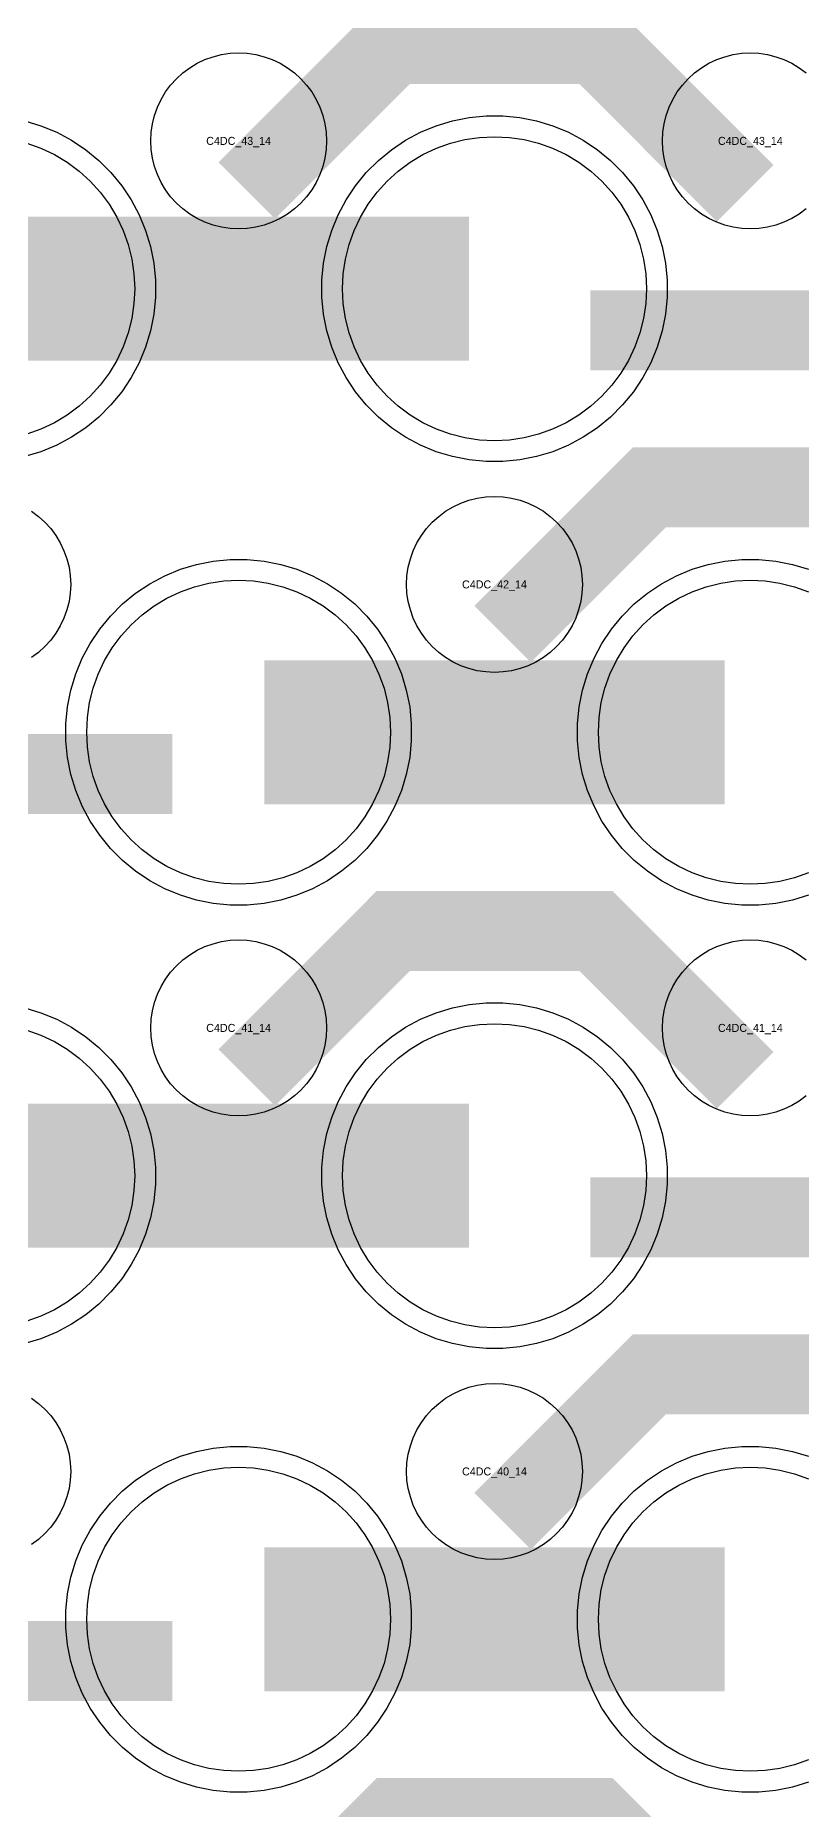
# Model space of a CAD drawing. Extents: x -11880 to 11880, y -14992 to 14992.
# Drawn here: x -7584 to -7344, y -9356 to -8802 of the extents above; entities that cross this region are included whole.
import ezdxf
from ezdxf.enums import TextEntityAlignment as Align

# ---------------------------------------------------------------- set-up
doc = ezdxf.new("R2010")
doc.units = 0
doc.header["$MEASUREMENT"] = 0
for name, color, linetype in [('GDS_775_DT_237', 138, 'CONTINUOUS'), ('RDL1_FS', 34, 'CONTINUOUS'), ('RDL_BS', 160, 'CONTINUOUS')]:
    doc.layers.add(name, color=color, linetype=linetype)

msp = doc.modelspace()

# ---------------------------------------------------------------- linework, layer by layer
at = {"layer": 'RDL1_FS', "color": 240, "true_color": 0xed1f24}
for points in [[(-7440, -8928.819), (-7444.657, -8928.59), (-7449.268, -8927.906), (-7453.791, -8926.774), (-7458.181, -8925.202), (-7462.395, -8923.21), (-7466.395, -8920.812), (-7470.14, -8918.034), (-7473.594, -8914.904), (-7476.724, -8911.45), (-7479.502, -8907.705), (-7481.9, -8903.705), (-7483.892, -8899.491), (-7485.464, -8895.101), (-7486.596, -8890.578), (-7487.28, -8885.967), (-7487.509, -8881.31), (-7487.28, -8876.653), (-7486.596, -8872.042), (-7485.464, -8867.519), (-7483.892, -8863.129), (-7481.9, -8858.915), (-7479.502, -8854.915), (-7476.724, -8851.17), (-7473.594, -8847.716), (-7470.14, -8844.586), (-7466.395, -8841.808), (-7462.395, -8839.41), (-7458.181, -8837.418), (-7453.791, -8835.846), (-7449.268, -8834.714), (-7444.657, -8834.03), (-7440, -8833.801), (-7435.343, -8834.03), (-7430.732, -8834.714), (-7426.209, -8835.846), (-7421.819, -8837.418), (-7417.605, -8839.41), (-7413.605, -8841.808), (-7409.86, -8844.586), (-7406.406, -8847.716), (-7403.276, -8851.17), (-7400.498, -8854.915), (-7398.1, -8858.915), (-7396.108, -8863.129), (-7394.536, -8867.519), (-7393.404, -8872.042), (-7392.72, -8876.653), (-7392.491, -8881.31), (-7392.72, -8885.967), (-7393.404, -8890.578), (-7394.536, -8895.101), (-7396.108, -8899.491), (-7398.1, -8903.705), (-7400.498, -8907.705), (-7403.276, -8911.45), (-7406.406, -8914.904), (-7409.86, -8918.034), (-7413.605, -8920.812), (-7417.605, -8923.21), (-7421.819, -8925.202), (-7426.209, -8926.774), (-7430.732, -8927.906), (-7435.343, -8928.59)], [(-7520, -9344.509), (-7524.657, -9344.28), (-7529.268, -9343.596), (-7533.791, -9342.464), (-7538.181, -9340.892), (-7542.395, -9338.9), (-7546.395, -9336.502), (-7550.14, -9333.724), (-7553.594, -9330.594), (-7556.724, -9327.14), (-7559.502, -9323.395), (-7561.9, -9319.395), (-7563.892, -9315.181), (-7565.464, -9310.791), (-7566.596, -9306.268), (-7567.28, -9301.657), (-7567.509, -9297), (-7567.28, -9292.343), (-7566.596, -9287.732), (-7565.464, -9283.209), (-7563.892, -9278.819), (-7561.9, -9274.605), (-7559.502, -9270.605), (-7556.724, -9266.86), (-7553.594, -9263.406), (-7550.14, -9260.276), (-7546.395, -9257.498), (-7542.395, -9255.1), (-7538.181, -9253.108), (-7533.791, -9251.536), (-7529.268, -9250.404), (-7524.657, -9249.72), (-7520, -9249.491), (-7515.343, -9249.72), (-7510.732, -9250.404), (-7506.209, -9251.536), (-7501.819, -9253.108), (-7497.605, -9255.1), (-7493.605, -9257.498), (-7489.86, -9260.276), (-7486.406, -9263.406), (-7483.276, -9266.86), (-7480.498, -9270.605), (-7478.1, -9274.605), (-7476.108, -9278.819), (-7474.536, -9283.209), (-7473.404, -9287.732), (-7472.72, -9292.343), (-7472.491, -9297), (-7472.72, -9301.657), (-7473.404, -9306.268), (-7474.536, -9310.791), (-7476.108, -9315.181), (-7478.1, -9319.395), (-7480.498, -9323.395), (-7483.276, -9327.14), (-7486.406, -9330.594), (-7489.86, -9333.724), (-7493.605, -9336.502), (-7497.605, -9338.9), (-7501.819, -9340.892), (-7506.209, -9342.464), (-7510.732, -9343.596), (-7515.343, -9344.28)]]:
    msp.add_lwpolyline(points, close=True, dxfattribs=at)
for points in [[(-7586.209, -8835.846), (-7581.819, -8837.418), (-7577.605, -8839.41), (-7573.605, -8841.808), (-7569.86, -8844.586), (-7566.406, -8847.716), (-7563.276, -8851.17), (-7560.498, -8854.915), (-7558.1, -8858.915), (-7556.108, -8863.129), (-7554.536, -8867.519), (-7553.404, -8872.042), (-7552.72, -8876.653), (-7552.491, -8881.31), (-7552.72, -8885.967), (-7553.404, -8890.578), (-7554.536, -8895.101), (-7556.108, -8899.491), (-7558.1, -8903.705), (-7560.498, -8907.705), (-7563.276, -8911.45), (-7566.406, -8914.904), (-7569.86, -8918.034), (-7573.605, -8920.812), (-7577.605, -8923.21), (-7581.819, -8925.202), (-7586.209, -8926.774)], [(-7341.819, -9340.892), (-7346.209, -9342.464), (-7350.732, -9343.596), (-7355.343, -9344.28), (-7360, -9344.509), (-7364.657, -9344.28), (-7369.268, -9343.596), (-7373.791, -9342.464), (-7378.181, -9340.892), (-7382.395, -9338.9), (-7386.395, -9336.502), (-7390.14, -9333.724), (-7393.594, -9330.594), (-7396.724, -9327.14), (-7399.502, -9323.395), (-7401.9, -9319.395), (-7403.892, -9315.181), (-7405.464, -9310.791), (-7406.596, -9306.268), (-7407.28, -9301.657), (-7407.509, -9297), (-7407.28, -9292.343), (-7406.596, -9287.732), (-7405.464, -9283.209), (-7403.892, -9278.819), (-7401.9, -9274.605), (-7399.502, -9270.605), (-7396.724, -9266.86), (-7393.594, -9263.406), (-7390.14, -9260.276), (-7386.395, -9257.498), (-7382.395, -9255.1), (-7378.181, -9253.108), (-7373.791, -9251.536), (-7369.268, -9250.404), (-7364.657, -9249.72), (-7360, -9249.491), (-7355.343, -9249.72), (-7350.732, -9250.404), (-7346.209, -9251.536), (-7341.819, -9253.108)]]:
    msp.add_lwpolyline(points, dxfattribs=at)
for points in [[(-7591.998, -8881.31, 45, 45, 0), (-7519.998, -8881.31, 45, 45, 0)], [(-7519.998, -8881.31, 45, 45, 0), (-7447.998, -8881.31, 45, 45, 0)], [(-7511.998, -9297, 45, 45, 0), (-7439.998, -9297, 45, 45, 0)], [(-7439.998, -9297, 45, 45, 0), (-7367.998, -9297, 45, 45, 0)]]:
    msp.add_lwpolyline(points, format="xyseb", dxfattribs=at)
at = {"layer": 'RDL1_FS'}
for points in [[(-7520, -9067.384), (-7524.657, -9067.155), (-7529.268, -9066.471), (-7533.791, -9065.339), (-7538.181, -9063.767), (-7542.395, -9061.775), (-7546.395, -9059.377), (-7550.14, -9056.599), (-7553.594, -9053.469), (-7556.724, -9050.015), (-7559.502, -9046.27), (-7561.9, -9042.27), (-7563.892, -9038.056), (-7565.464, -9033.666), (-7566.596, -9029.143), (-7567.28, -9024.532), (-7567.509, -9019.875), (-7567.28, -9015.218), (-7566.596, -9010.607), (-7565.464, -9006.084), (-7563.892, -9001.694), (-7561.9, -8997.48), (-7559.502, -8993.48), (-7556.724, -8989.735), (-7553.594, -8986.281), (-7550.14, -8983.151), (-7546.395, -8980.373), (-7542.395, -8977.975), (-7538.181, -8975.983), (-7533.791, -8974.411), (-7529.268, -8973.279), (-7524.657, -8972.595), (-7520, -8972.366), (-7515.343, -8972.595), (-7510.732, -8973.279), (-7506.209, -8974.411), (-7501.819, -8975.983), (-7497.605, -8977.975), (-7493.605, -8980.373), (-7489.86, -8983.151), (-7486.406, -8986.281), (-7483.276, -8989.735), (-7480.498, -8993.48), (-7478.1, -8997.48), (-7476.108, -9001.694), (-7474.536, -9006.084), (-7473.404, -9010.607), (-7472.72, -9015.218), (-7472.491, -9019.875), (-7472.72, -9024.532), (-7473.404, -9029.143), (-7474.536, -9033.666), (-7476.108, -9038.056), (-7478.1, -9042.27), (-7480.498, -9046.27), (-7483.276, -9050.015), (-7486.406, -9053.469), (-7489.86, -9056.599), (-7493.605, -9059.377), (-7497.605, -9061.775), (-7501.819, -9063.767), (-7506.209, -9065.339), (-7510.732, -9066.471), (-7515.343, -9067.155)], [(-7440, -9205.944), (-7444.657, -9205.715), (-7449.268, -9205.031), (-7453.791, -9203.899), (-7458.181, -9202.327), (-7462.395, -9200.335), (-7466.395, -9197.937), (-7470.14, -9195.159), (-7473.594, -9192.029), (-7476.724, -9188.575), (-7479.502, -9184.83), (-7481.9, -9180.83), (-7483.892, -9176.616), (-7485.464, -9172.226), (-7486.596, -9167.703), (-7487.28, -9163.092), (-7487.509, -9158.435), (-7487.28, -9153.778), (-7486.596, -9149.167), (-7485.464, -9144.644), (-7483.892, -9140.254), (-7481.9, -9136.04), (-7479.502, -9132.04), (-7476.724, -9128.295), (-7473.594, -9124.841), (-7470.14, -9121.711), (-7466.395, -9118.933), (-7462.395, -9116.535), (-7458.181, -9114.543), (-7453.791, -9112.971), (-7449.268, -9111.839), (-7444.657, -9111.155), (-7440, -9110.926), (-7435.343, -9111.155), (-7430.732, -9111.839), (-7426.209, -9112.971), (-7421.819, -9114.543), (-7417.605, -9116.535), (-7413.605, -9118.933), (-7409.86, -9121.711), (-7406.406, -9124.841), (-7403.276, -9128.295), (-7400.498, -9132.04), (-7398.1, -9136.04), (-7396.108, -9140.254), (-7394.536, -9144.644), (-7393.404, -9149.167), (-7392.72, -9153.778), (-7392.491, -9158.435), (-7392.72, -9163.092), (-7393.404, -9167.703), (-7394.536, -9172.226), (-7396.108, -9176.616), (-7398.1, -9180.83), (-7400.498, -9184.83), (-7403.276, -9188.575), (-7406.406, -9192.029), (-7409.86, -9195.159), (-7413.605, -9197.937), (-7417.605, -9200.335), (-7421.819, -9202.327), (-7426.209, -9203.899), (-7430.732, -9205.031), (-7435.343, -9205.715)]]:
    msp.add_lwpolyline(points, close=True, dxfattribs=at)
for points in [[(-7341.819, -9063.767), (-7346.209, -9065.339), (-7350.732, -9066.471), (-7355.343, -9067.155), (-7360, -9067.384), (-7364.657, -9067.155), (-7369.268, -9066.471), (-7373.791, -9065.339), (-7378.181, -9063.767), (-7382.395, -9061.775), (-7386.395, -9059.377), (-7390.14, -9056.599), (-7393.594, -9053.469), (-7396.724, -9050.015), (-7399.502, -9046.27), (-7401.9, -9042.27), (-7403.892, -9038.056), (-7405.464, -9033.666), (-7406.596, -9029.143), (-7407.28, -9024.532), (-7407.509, -9019.875), (-7407.28, -9015.218), (-7406.596, -9010.607), (-7405.464, -9006.084), (-7403.892, -9001.694), (-7401.9, -8997.48), (-7399.502, -8993.48), (-7396.724, -8989.735), (-7393.594, -8986.281), (-7390.14, -8983.151), (-7386.395, -8980.373), (-7382.395, -8977.975), (-7378.181, -8975.983), (-7373.791, -8974.411), (-7369.268, -8973.279), (-7364.657, -8972.595), (-7360, -8972.366), (-7355.343, -8972.595), (-7350.732, -8973.279), (-7346.209, -8974.411), (-7341.819, -8975.983)], [(-7586.209, -9112.971), (-7581.819, -9114.543), (-7577.605, -9116.535), (-7573.605, -9118.933), (-7569.86, -9121.711), (-7566.406, -9124.841), (-7563.276, -9128.295), (-7560.498, -9132.04), (-7558.1, -9136.04), (-7556.108, -9140.254), (-7554.536, -9144.644), (-7553.404, -9149.167), (-7552.72, -9153.778), (-7552.491, -9158.435), (-7552.72, -9163.092), (-7553.404, -9167.703), (-7554.536, -9172.226), (-7556.108, -9176.616), (-7558.1, -9180.83), (-7560.498, -9184.83), (-7563.276, -9188.575), (-7566.406, -9192.029), (-7569.86, -9195.159), (-7573.605, -9197.937), (-7577.605, -9200.335), (-7581.819, -9202.327), (-7586.209, -9203.899)]]:
    msp.add_lwpolyline(points, dxfattribs=at)
for points in [[(-7511.998, -9019.875, 45, 45, 0), (-7439.998, -9019.875, 45, 45, 0)], [(-7439.998, -9019.875, 45, 45, 0), (-7367.998, -9019.875, 45, 45, 0)], [(-7591.998, -9158.435, 45, 45, 0), (-7519.998, -9158.435, 45, 45, 0)], [(-7519.998, -9158.435, 45, 45, 0), (-7447.998, -9158.435, 45, 45, 0)]]:
    msp.add_lwpolyline(points, format="xyseb", dxfattribs=at)
at = {"layer": 'RDL_BS'}
for points in [[(-7517.438, -8850.624, 25, 25, 0), (-7471.623, -8804.809, 25, 25, 0), (-7438.07, -8804.809, 25, 25, 0)], [(-7361.599, -8851.523, 25, 25, 0), (-7408.313, -8804.809, 25, 25, 0), (-7438.071, -8804.809, 25, 25, 0)], [(-7437.438, -8989.189, 25, 25, 0), (-7391.623, -8943.374, 25, 25, 0), (-7358.07, -8943.374, 25, 25, 0)], [(-7281.599, -8990.088, 25, 25, 0), (-7328.313, -8943.374, 25, 25, 0), (-7358.071, -8943.374, 25, 25, 0)], [(-7649.984, -9032.888, 25, 25, 0), (-7540.719, -9032.888, 25, 25, 0)], [(-7517.438, -9127.749, 25, 25, 0), (-7471.623, -9081.934, 25, 25, 0), (-7438.07, -9081.934, 25, 25, 0)], [(-7361.599, -9128.648, 25, 25, 0), (-7408.313, -9081.934, 25, 25, 0), (-7438.071, -9081.934, 25, 25, 0)], [(-7409.984, -9171.448, 25, 25, 0), (-7300.719, -9171.448, 25, 25, 0)], [(-7437.438, -9266.314, 25, 25, 0), (-7391.623, -9220.499, 25, 25, 0), (-7358.07, -9220.499, 25, 25, 0)], [(-7281.599, -9267.213, 25, 25, 0), (-7328.313, -9220.499, 25, 25, 0), (-7358.071, -9220.499, 25, 25, 0)], [(-7517.438, -9404.879, 25, 25, 0), (-7471.623, -9359.064, 25, 25, 0), (-7438.07, -9359.064, 25, 25, 0)], [(-7361.599, -9405.778, 25, 25, 0), (-7408.313, -9359.064, 25, 25, 0), (-7438.071, -9359.064, 25, 25, 0)]]:
    msp.add_lwpolyline(points, format="xyseb", dxfattribs=at)
for points in [[(-7520, -8862.616), (-7522.693, -8862.484), (-7525.365, -8862.088), (-7527.984, -8861.431), (-7530.519, -8860.524), (-7532.956, -8859.372), (-7535.28, -8857.979), (-7537.443, -8856.376), (-7539.442, -8854.564), (-7541.254, -8852.565), (-7542.857, -8850.402), (-7544.25, -8848.078), (-7545.402, -8845.641), (-7546.309, -8843.106), (-7546.966, -8840.487), (-7547.362, -8837.815), (-7547.494, -8835.122), (-7547.362, -8832.429), (-7546.966, -8829.757), (-7546.309, -8827.138), (-7545.402, -8824.603), (-7544.25, -8822.166), (-7542.857, -8819.842), (-7541.254, -8817.679), (-7539.442, -8815.68), (-7537.443, -8813.868), (-7535.28, -8812.265), (-7532.956, -8810.872), (-7530.519, -8809.72), (-7527.984, -8808.813), (-7525.365, -8808.156), (-7522.693, -8807.76), (-7520, -8807.628), (-7517.307, -8807.76), (-7514.635, -8808.156), (-7512.016, -8808.813), (-7509.481, -8809.72), (-7507.044, -8810.872), (-7504.72, -8812.265), (-7502.557, -8813.868), (-7500.558, -8815.68), (-7498.746, -8817.679), (-7497.143, -8819.842), (-7495.75, -8822.166), (-7494.598, -8824.603), (-7493.691, -8827.138), (-7493.034, -8829.757), (-7492.638, -8832.429), (-7492.506, -8835.122), (-7492.638, -8837.815), (-7493.034, -8840.487), (-7493.691, -8843.106), (-7494.598, -8845.641), (-7495.75, -8848.078), (-7497.143, -8850.402), (-7498.746, -8852.565), (-7500.558, -8854.564), (-7502.557, -8856.376), (-7504.72, -8857.979), (-7507.044, -8859.372), (-7509.481, -8860.524), (-7512.016, -8861.431), (-7514.635, -8862.088), (-7517.307, -8862.484)], [(-7440, -9001.181), (-7442.693, -9001.049), (-7445.365, -9000.653), (-7447.984, -8999.996), (-7450.519, -8999.089), (-7452.956, -8997.937), (-7455.28, -8996.544), (-7457.443, -8994.941), (-7459.442, -8993.129), (-7461.254, -8991.13), (-7462.857, -8988.967), (-7464.25, -8986.643), (-7465.402, -8984.206), (-7466.309, -8981.671), (-7466.966, -8979.052), (-7467.362, -8976.38), (-7467.494, -8973.687), (-7467.362, -8970.994), (-7466.966, -8968.322), (-7466.309, -8965.703), (-7465.402, -8963.168), (-7464.25, -8960.731), (-7462.857, -8958.407), (-7461.254, -8956.244), (-7459.442, -8954.245), (-7457.443, -8952.433), (-7455.28, -8950.83), (-7452.956, -8949.437), (-7450.519, -8948.285), (-7447.984, -8947.378), (-7445.365, -8946.721), (-7442.693, -8946.325), (-7440, -8946.193), (-7437.307, -8946.325), (-7434.635, -8946.721), (-7432.016, -8947.378), (-7429.481, -8948.285), (-7427.044, -8949.437), (-7424.72, -8950.83), (-7422.557, -8952.433), (-7420.558, -8954.245), (-7418.746, -8956.244), (-7417.143, -8958.407), (-7415.75, -8960.731), (-7414.598, -8963.168), (-7413.691, -8965.703), (-7413.034, -8968.322), (-7412.638, -8970.994), (-7412.506, -8973.687), (-7412.638, -8976.38), (-7413.034, -8979.052), (-7413.691, -8981.671), (-7414.598, -8984.206), (-7415.75, -8986.643), (-7417.143, -8988.967), (-7418.746, -8991.13), (-7420.558, -8993.129), (-7422.557, -8994.941), (-7424.72, -8996.544), (-7427.044, -8997.937), (-7429.481, -8999.089), (-7432.016, -8999.996), (-7434.635, -9000.653), (-7437.307, -9001.049)], [(-7522.644, -9073.875), (-7527.938, -9073.358), (-7533.165, -9072.312), (-7538.205, -9070.781), (-7543.115, -9068.75), (-7547.777, -9066.258), (-7552.191, -9063.311), (-7556.292, -9059.949), (-7560.074, -9056.167), (-7563.436, -9052.066), (-7566.383, -9047.652), (-7568.875, -9042.99), (-7570.906, -9038.08), (-7572.437, -9033.04), (-7573.483, -9027.813), (-7574, -9022.519), (-7574, -9017.231), (-7573.483, -9011.937), (-7572.437, -9006.71), (-7570.906, -9001.67), (-7568.875, -8996.76), (-7566.383, -8992.098), (-7563.436, -8987.684), (-7560.074, -8983.583), (-7556.292, -8979.801), (-7552.191, -8976.439), (-7547.777, -8973.492), (-7543.115, -8971), (-7538.205, -8968.969), (-7533.165, -8967.438), (-7527.938, -8966.392), (-7522.644, -8965.875), (-7517.356, -8965.875), (-7512.062, -8966.392), (-7506.835, -8967.438), (-7501.795, -8968.969), (-7496.885, -8971), (-7492.223, -8973.492), (-7487.809, -8976.439), (-7483.708, -8979.801), (-7479.926, -8983.583), (-7476.564, -8987.684), (-7473.617, -8992.098), (-7471.125, -8996.76), (-7469.094, -9001.67), (-7467.563, -9006.71), (-7466.517, -9011.937), (-7466, -9017.231), (-7466, -9022.519), (-7466.517, -9027.813), (-7467.563, -9033.04), (-7469.094, -9038.08), (-7471.125, -9042.99), (-7473.617, -9047.652), (-7476.564, -9052.066), (-7479.926, -9056.167), (-7483.708, -9059.949), (-7487.809, -9063.311), (-7492.223, -9066.258), (-7496.885, -9068.75), (-7501.795, -9070.781), (-7506.835, -9072.312), (-7512.062, -9073.358), (-7517.356, -9073.875)], [(-7520, -9139.741), (-7522.693, -9139.609), (-7525.365, -9139.213), (-7527.984, -9138.556), (-7530.519, -9137.649), (-7532.956, -9136.497), (-7535.28, -9135.104), (-7537.443, -9133.501), (-7539.442, -9131.689), (-7541.254, -9129.69), (-7542.857, -9127.527), (-7544.25, -9125.203), (-7545.402, -9122.766), (-7546.309, -9120.231), (-7546.966, -9117.612), (-7547.362, -9114.94), (-7547.494, -9112.247), (-7547.362, -9109.554), (-7546.966, -9106.882), (-7546.309, -9104.263), (-7545.402, -9101.728), (-7544.25, -9099.291), (-7542.857, -9096.967), (-7541.254, -9094.804), (-7539.442, -9092.805), (-7537.443, -9090.993), (-7535.28, -9089.39), (-7532.956, -9087.997), (-7530.519, -9086.845), (-7527.984, -9085.938), (-7525.365, -9085.281), (-7522.693, -9084.885), (-7520, -9084.753), (-7517.307, -9084.885), (-7514.635, -9085.281), (-7512.016, -9085.938), (-7509.481, -9086.845), (-7507.044, -9087.997), (-7504.72, -9089.39), (-7502.557, -9090.993), (-7500.558, -9092.805), (-7498.746, -9094.804), (-7497.143, -9096.967), (-7495.75, -9099.291), (-7494.598, -9101.728), (-7493.691, -9104.263), (-7493.034, -9106.882), (-7492.638, -9109.554), (-7492.506, -9112.247), (-7492.638, -9114.94), (-7493.034, -9117.612), (-7493.691, -9120.231), (-7494.598, -9122.766), (-7495.75, -9125.203), (-7497.143, -9127.527), (-7498.746, -9129.69), (-7500.558, -9131.689), (-7502.557, -9133.501), (-7504.72, -9135.104), (-7507.044, -9136.497), (-7509.481, -9137.649), (-7512.016, -9138.556), (-7514.635, -9139.213), (-7517.307, -9139.609)], [(-7442.644, -9212.435), (-7447.938, -9211.918), (-7453.165, -9210.872), (-7458.205, -9209.341), (-7463.115, -9207.31), (-7467.777, -9204.818), (-7472.191, -9201.871), (-7476.292, -9198.509), (-7480.074, -9194.727), (-7483.436, -9190.626), (-7486.383, -9186.212), (-7488.875, -9181.55), (-7490.906, -9176.64), (-7492.437, -9171.6), (-7493.483, -9166.373), (-7494, -9161.079), (-7494, -9155.791), (-7493.483, -9150.497), (-7492.437, -9145.27), (-7490.906, -9140.23), (-7488.875, -9135.32), (-7486.383, -9130.658), (-7483.436, -9126.244), (-7480.074, -9122.143), (-7476.292, -9118.361), (-7472.191, -9114.999), (-7467.777, -9112.052), (-7463.115, -9109.56), (-7458.205, -9107.529), (-7453.165, -9105.998), (-7447.938, -9104.952), (-7442.644, -9104.435), (-7437.356, -9104.435), (-7432.062, -9104.952), (-7426.835, -9105.998), (-7421.795, -9107.529), (-7416.885, -9109.56), (-7412.223, -9112.052), (-7407.809, -9114.999), (-7403.708, -9118.361), (-7399.926, -9122.143), (-7396.564, -9126.244), (-7393.617, -9130.658), (-7391.125, -9135.32), (-7389.094, -9140.23), (-7387.563, -9145.27), (-7386.517, -9150.497), (-7386, -9155.791), (-7386, -9161.079), (-7386.517, -9166.373), (-7387.563, -9171.6), (-7389.094, -9176.64), (-7391.125, -9181.55), (-7393.617, -9186.212), (-7396.564, -9190.626), (-7399.926, -9194.727), (-7403.708, -9198.509), (-7407.809, -9201.871), (-7412.223, -9204.818), (-7416.885, -9207.31), (-7421.795, -9209.341), (-7426.835, -9210.872), (-7432.062, -9211.918), (-7437.356, -9212.435)], [(-7440, -9278.306), (-7442.693, -9278.174), (-7445.365, -9277.778), (-7447.984, -9277.121), (-7450.519, -9276.214), (-7452.956, -9275.062), (-7455.28, -9273.669), (-7457.443, -9272.066), (-7459.442, -9270.254), (-7461.254, -9268.255), (-7462.857, -9266.092), (-7464.25, -9263.768), (-7465.402, -9261.331), (-7466.309, -9258.796), (-7466.966, -9256.177), (-7467.362, -9253.505), (-7467.494, -9250.812), (-7467.362, -9248.119), (-7466.966, -9245.447), (-7466.309, -9242.828), (-7465.402, -9240.293), (-7464.25, -9237.856), (-7462.857, -9235.532), (-7461.254, -9233.369), (-7459.442, -9231.37), (-7457.443, -9229.558), (-7455.28, -9227.955), (-7452.956, -9226.562), (-7450.519, -9225.41), (-7447.984, -9224.503), (-7445.365, -9223.846), (-7442.693, -9223.45), (-7440, -9223.318), (-7437.307, -9223.45), (-7434.635, -9223.846), (-7432.016, -9224.503), (-7429.481, -9225.41), (-7427.044, -9226.562), (-7424.72, -9227.955), (-7422.557, -9229.558), (-7420.558, -9231.37), (-7418.746, -9233.369), (-7417.143, -9235.532), (-7415.75, -9237.856), (-7414.598, -9240.293), (-7413.691, -9242.828), (-7413.034, -9245.447), (-7412.638, -9248.119), (-7412.506, -9250.812), (-7412.638, -9253.505), (-7413.034, -9256.177), (-7413.691, -9258.796), (-7414.598, -9261.331), (-7415.75, -9263.768), (-7417.143, -9266.092), (-7418.746, -9268.255), (-7420.558, -9270.254), (-7422.557, -9272.066), (-7424.72, -9273.669), (-7427.044, -9275.062), (-7429.481, -9276.214), (-7432.016, -9277.121), (-7434.635, -9277.778), (-7437.307, -9278.174)]]:
    msp.add_lwpolyline(points, close=True, dxfattribs=at)
for points in [[(-7342.557, -8856.376), (-7344.72, -8857.979), (-7347.044, -8859.372), (-7349.481, -8860.524), (-7352.016, -8861.431), (-7354.635, -8862.088), (-7357.307, -8862.484), (-7360, -8862.616), (-7362.693, -8862.484), (-7365.365, -8862.088), (-7367.984, -8861.431), (-7370.519, -8860.524), (-7372.956, -8859.372), (-7375.28, -8857.979), (-7377.443, -8856.376), (-7379.442, -8854.564), (-7381.254, -8852.565), (-7382.857, -8850.402), (-7384.25, -8848.078), (-7385.402, -8845.641), (-7386.309, -8843.106), (-7386.966, -8840.487), (-7387.362, -8837.815), (-7387.494, -8835.122), (-7387.362, -8832.429), (-7386.966, -8829.757), (-7386.309, -8827.138), (-7385.402, -8824.603), (-7384.25, -8822.166), (-7382.857, -8819.842), (-7381.254, -8817.679), (-7379.442, -8815.68), (-7377.443, -8813.868), (-7375.28, -8812.265), (-7372.956, -8810.872), (-7370.519, -8809.72), (-7367.984, -8808.813), (-7365.365, -8808.156), (-7362.693, -8807.76), (-7360, -8807.628), (-7357.307, -8807.76), (-7354.635, -8808.156), (-7352.016, -8808.813), (-7349.481, -8809.72), (-7347.044, -8810.872), (-7344.72, -8812.265), (-7342.557, -8813.868)], [(-7584.72, -8950.83), (-7582.557, -8952.433), (-7580.558, -8954.245), (-7578.746, -8956.244), (-7577.143, -8958.407), (-7575.75, -8960.731), (-7574.598, -8963.168), (-7573.691, -8965.703), (-7573.034, -8968.322), (-7572.638, -8970.994), (-7572.506, -8973.687), (-7572.638, -8976.38), (-7573.034, -8979.052), (-7573.691, -8981.671), (-7574.598, -8984.206), (-7575.75, -8986.643), (-7577.143, -8988.967), (-7578.746, -8991.13), (-7580.558, -8993.129), (-7582.557, -8994.941), (-7584.72, -8996.544)], [(-7341.795, -9070.781), (-7346.835, -9072.312), (-7352.062, -9073.358), (-7357.356, -9073.875), (-7362.644, -9073.875), (-7367.938, -9073.358), (-7373.165, -9072.312), (-7378.205, -9070.781), (-7383.115, -9068.75), (-7387.777, -9066.258), (-7392.191, -9063.311), (-7396.292, -9059.949), (-7400.074, -9056.167), (-7403.436, -9052.066), (-7406.383, -9047.652), (-7408.875, -9042.99), (-7410.906, -9038.08), (-7412.437, -9033.04), (-7413.483, -9027.813), (-7414, -9022.519), (-7414, -9017.231), (-7413.483, -9011.937), (-7412.437, -9006.71), (-7410.906, -9001.67), (-7408.875, -8996.76), (-7406.383, -8992.098), (-7403.436, -8987.684), (-7400.074, -8983.583), (-7396.292, -8979.801), (-7392.191, -8976.439), (-7387.777, -8973.492), (-7383.115, -8971), (-7378.205, -8968.969), (-7373.165, -8967.438), (-7367.938, -8966.392), (-7362.644, -8965.875), (-7357.356, -8965.875), (-7352.062, -8966.392), (-7346.835, -8967.438), (-7341.795, -8968.969)], [(-7342.557, -9133.501), (-7344.72, -9135.104), (-7347.044, -9136.497), (-7349.481, -9137.649), (-7352.016, -9138.556), (-7354.635, -9139.213), (-7357.307, -9139.609), (-7360, -9139.741), (-7362.693, -9139.609), (-7365.365, -9139.213), (-7367.984, -9138.556), (-7370.519, -9137.649), (-7372.956, -9136.497), (-7375.28, -9135.104), (-7377.443, -9133.501), (-7379.442, -9131.689), (-7381.254, -9129.69), (-7382.857, -9127.527), (-7384.25, -9125.203), (-7385.402, -9122.766), (-7386.309, -9120.231), (-7386.966, -9117.612), (-7387.362, -9114.94), (-7387.494, -9112.247), (-7387.362, -9109.554), (-7386.966, -9106.882), (-7386.309, -9104.263), (-7385.402, -9101.728), (-7384.25, -9099.291), (-7382.857, -9096.967), (-7381.254, -9094.804), (-7379.442, -9092.805), (-7377.443, -9090.993), (-7375.28, -9089.39), (-7372.956, -9087.997), (-7370.519, -9086.845), (-7367.984, -9085.938), (-7365.365, -9085.281), (-7362.693, -9084.885), (-7360, -9084.753), (-7357.307, -9084.885), (-7354.635, -9085.281), (-7352.016, -9085.938), (-7349.481, -9086.845), (-7347.044, -9087.997), (-7344.72, -9089.39), (-7342.557, -9090.993)], [(-7586.835, -9105.998), (-7581.795, -9107.529), (-7576.885, -9109.56), (-7572.223, -9112.052), (-7567.809, -9114.999), (-7563.708, -9118.361), (-7559.926, -9122.143), (-7556.564, -9126.244), (-7553.617, -9130.658), (-7551.125, -9135.32), (-7549.094, -9140.23), (-7547.563, -9145.27), (-7546.517, -9150.497), (-7546, -9155.791), (-7546, -9161.079), (-7546.517, -9166.373), (-7547.563, -9171.6), (-7549.094, -9176.64), (-7551.125, -9181.55), (-7553.617, -9186.212), (-7556.564, -9190.626), (-7559.926, -9194.727), (-7563.708, -9198.509), (-7567.809, -9201.871), (-7572.223, -9204.818), (-7576.885, -9207.31), (-7581.795, -9209.341), (-7586.835, -9210.872)], [(-7584.72, -9227.955), (-7582.557, -9229.558), (-7580.558, -9231.37), (-7578.746, -9233.369), (-7577.143, -9235.532), (-7575.75, -9237.856), (-7574.598, -9240.293), (-7573.691, -9242.828), (-7573.034, -9245.447), (-7572.638, -9248.119), (-7572.506, -9250.812), (-7572.638, -9253.505), (-7573.034, -9256.177), (-7573.691, -9258.796), (-7574.598, -9261.331), (-7575.75, -9263.768), (-7577.143, -9266.092), (-7578.746, -9268.255), (-7580.558, -9270.254), (-7582.557, -9272.066), (-7584.72, -9273.669)]]:
    msp.add_lwpolyline(points, dxfattribs=at)
at = {"layer": 'RDL_BS', "color": 240, "true_color": 0xed1f24}
for points in [[(-7586.835, -8828.873), (-7581.795, -8830.404), (-7576.885, -8832.435), (-7572.223, -8834.927), (-7567.809, -8837.874), (-7563.708, -8841.236), (-7559.926, -8845.018), (-7556.564, -8849.119), (-7553.617, -8853.533), (-7551.125, -8858.195), (-7549.094, -8863.105), (-7547.563, -8868.145), (-7546.517, -8873.372), (-7546, -8878.666), (-7546, -8883.954), (-7546.517, -8889.248), (-7547.563, -8894.475), (-7549.094, -8899.515), (-7551.125, -8904.425), (-7553.617, -8909.087), (-7556.564, -8913.501), (-7559.926, -8917.602), (-7563.708, -8921.384), (-7567.809, -8924.746), (-7572.223, -8927.693), (-7576.885, -8930.185), (-7581.795, -8932.216), (-7586.835, -8933.747)], [(-7341.795, -9347.906), (-7346.835, -9349.437), (-7352.062, -9350.483), (-7357.356, -9351), (-7362.644, -9351), (-7367.938, -9350.483), (-7373.165, -9349.437), (-7378.205, -9347.906), (-7383.115, -9345.875), (-7387.777, -9343.383), (-7392.191, -9340.436), (-7396.292, -9337.074), (-7400.074, -9333.292), (-7403.436, -9329.191), (-7406.383, -9324.777), (-7408.875, -9320.115), (-7410.906, -9315.205), (-7412.437, -9310.165), (-7413.483, -9304.938), (-7414, -9299.644), (-7414, -9294.356), (-7413.483, -9289.062), (-7412.437, -9283.835), (-7410.906, -9278.795), (-7408.875, -9273.885), (-7406.383, -9269.223), (-7403.436, -9264.809), (-7400.074, -9260.708), (-7396.292, -9256.926), (-7392.191, -9253.564), (-7387.777, -9250.617), (-7383.115, -9248.125), (-7378.205, -9246.094), (-7373.165, -9244.563), (-7367.938, -9243.517), (-7362.644, -9243), (-7357.356, -9243), (-7352.062, -9243.517), (-7346.835, -9244.563), (-7341.795, -9246.094)]]:
    msp.add_lwpolyline(points, dxfattribs=at)
for points in [[(-7442.644, -8935.31), (-7447.938, -8934.793), (-7453.165, -8933.747), (-7458.205, -8932.216), (-7463.115, -8930.185), (-7467.777, -8927.693), (-7472.191, -8924.746), (-7476.292, -8921.384), (-7480.074, -8917.602), (-7483.436, -8913.501), (-7486.383, -8909.087), (-7488.875, -8904.425), (-7490.906, -8899.515), (-7492.437, -8894.475), (-7493.483, -8889.248), (-7494, -8883.954), (-7494, -8878.666), (-7493.483, -8873.372), (-7492.437, -8868.145), (-7490.906, -8863.105), (-7488.875, -8858.195), (-7486.383, -8853.533), (-7483.436, -8849.119), (-7480.074, -8845.018), (-7476.292, -8841.236), (-7472.191, -8837.874), (-7467.777, -8834.927), (-7463.115, -8832.435), (-7458.205, -8830.404), (-7453.165, -8828.873), (-7447.938, -8827.827), (-7442.644, -8827.31), (-7437.356, -8827.31), (-7432.062, -8827.827), (-7426.835, -8828.873), (-7421.795, -8830.404), (-7416.885, -8832.435), (-7412.223, -8834.927), (-7407.809, -8837.874), (-7403.708, -8841.236), (-7399.926, -8845.018), (-7396.564, -8849.119), (-7393.617, -8853.533), (-7391.125, -8858.195), (-7389.094, -8863.105), (-7387.563, -8868.145), (-7386.517, -8873.372), (-7386, -8878.666), (-7386, -8883.954), (-7386.517, -8889.248), (-7387.563, -8894.475), (-7389.094, -8899.515), (-7391.125, -8904.425), (-7393.617, -8909.087), (-7396.564, -8913.501), (-7399.926, -8917.602), (-7403.708, -8921.384), (-7407.809, -8924.746), (-7412.223, -8927.693), (-7416.885, -8930.185), (-7421.795, -8932.216), (-7426.835, -8933.747), (-7432.062, -8934.793), (-7437.356, -8935.31)], [(-7522.644, -9351), (-7527.938, -9350.483), (-7533.165, -9349.437), (-7538.205, -9347.906), (-7543.115, -9345.875), (-7547.777, -9343.383), (-7552.191, -9340.436), (-7556.292, -9337.074), (-7560.074, -9333.292), (-7563.436, -9329.191), (-7566.383, -9324.777), (-7568.875, -9320.115), (-7570.906, -9315.205), (-7572.437, -9310.165), (-7573.483, -9304.938), (-7574, -9299.644), (-7574, -9294.356), (-7573.483, -9289.062), (-7572.437, -9283.835), (-7570.906, -9278.795), (-7568.875, -9273.885), (-7566.383, -9269.223), (-7563.436, -9264.809), (-7560.074, -9260.708), (-7556.292, -9256.926), (-7552.191, -9253.564), (-7547.777, -9250.617), (-7543.115, -9248.125), (-7538.205, -9246.094), (-7533.165, -9244.563), (-7527.938, -9243.517), (-7522.644, -9243), (-7517.356, -9243), (-7512.062, -9243.517), (-7506.835, -9244.563), (-7501.795, -9246.094), (-7496.885, -9248.125), (-7492.223, -9250.617), (-7487.809, -9253.564), (-7483.708, -9256.926), (-7479.926, -9260.708), (-7476.564, -9264.809), (-7473.617, -9269.223), (-7471.125, -9273.885), (-7469.094, -9278.795), (-7467.563, -9283.835), (-7466.517, -9289.062), (-7466, -9294.356), (-7466, -9299.644), (-7466.517, -9304.938), (-7467.563, -9310.165), (-7469.094, -9315.205), (-7471.125, -9320.115), (-7473.617, -9324.777), (-7476.564, -9329.191), (-7479.926, -9333.292), (-7483.708, -9337.074), (-7487.809, -9340.436), (-7492.223, -9343.383), (-7496.885, -9345.875), (-7501.795, -9347.906), (-7506.835, -9349.437), (-7512.062, -9350.483), (-7517.356, -9351)]]:
    msp.add_lwpolyline(points, close=True, dxfattribs=at)
for points in [[(-7409.984, -8894.323, 25, 25, 0), (-7300.719, -8894.323, 25, 25, 0)], [(-7649.984, -9310.013, 25, 25, 0), (-7540.719, -9310.013, 25, 25, 0)]]:
    msp.add_lwpolyline(points, format="xyseb", dxfattribs=at)

# ---------------------------------------------------------------- texts
at = {"layer": 'GDS_775_DT_237'}
for s, p in [('C4DC_43_14', (-7520, -8835.122)), ('C4DC_43_14', (-7520, -8835.122)), ('C4DC_43_14', (-7360, -8835.122)), ('C4DC_43_14', (-7360, -8835.122)), ('C4DC_42_14', (-7440, -8973.687)), ('C4DC_42_14', (-7440, -8973.687)), ('C4DC_41_14', (-7520, -9112.247)), ('C4DC_41_14', (-7520, -9112.247)), ('C4DC_41_14', (-7360, -9112.247)), ('C4DC_41_14', (-7360, -9112.247)), ('C4DC_40_14', (-7440, -9250.812)), ('C4DC_40_14', (-7440, -9250.812))]:
    msp.add_text(s, height=2.5, dxfattribs=at).set_placement(p, align=Align.MIDDLE_CENTER)

doc.saveas('drawing.dxf')
